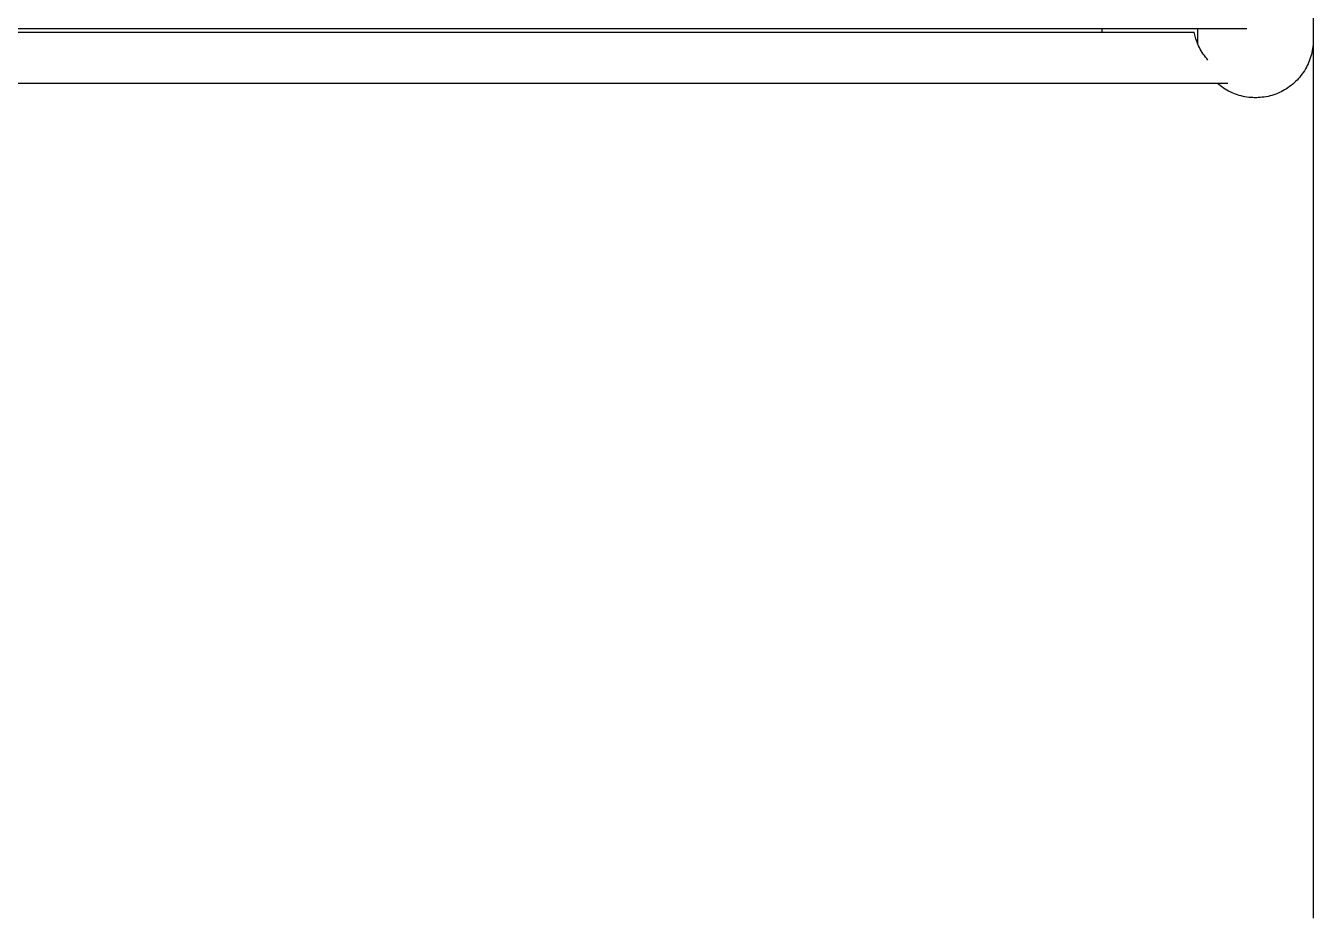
# Model space of a CAD drawing. Header units: millimetres. Extents: x -2163 to 4354, y -841 to 3711.
# Drawn here: x 5 to 543, y 2418 to 2792 of the extents above; entities that cross this region are included whole.
import ezdxf

# ---------------------------------------------------------------- set-up
doc = ezdxf.new("R2010")
doc.units = ezdxf.units.MM
doc.header["$MEASUREMENT"] = 0
doc.layers.add('Utwórz2D linie widoczne', color=7, linetype='Continuous', true_color=0x000000)

msp = doc.modelspace()

# ---------------------------------------------------------------- linework, layer by layer
at = {"layer": 'Utwórz2D linie widoczne'}
for p, q in [((542.68, 2810.29), (542.68, 2418.47)), ((514.97, 2790.33), (-1335.03, 2790.33)), ((-1310.75, 2788.96), (492.88, 2788.96)), ((454.38, 2790.33), (454.38, 2788.96)), ((493.6, 2786.27), (492.88, 2788.94)), ((494.38, 2784.13), (494.38, 2790.33)), ((493.85, 2785.51), (493.6, 2786.27)), ((494.13, 2784.77), (493.85, 2785.51)), ((494.42, 2784.03), (494.13, 2784.77)), ((494.4, 2784.73), (494.38, 2785.47)), ((494.44, 2783.98), (494.4, 2784.73)), ((494.75, 2783.3), (494.42, 2784.03)), ((495.09, 2782.59), (494.75, 2783.3)), ((495.46, 2781.88), (495.09, 2782.59)), ((542.41, 2782.16), (542.28, 2781.35)), ((542.52, 2782.99), (542.41, 2782.16)), ((542.6, 2783.81), (542.52, 2782.99)), ((542.65, 2784.64), (542.6, 2783.81)), ((542.68, 2785.47), (542.65, 2784.64)), ((495.86, 2781.19), (495.46, 2781.88)), ((496.27, 2780.51), (495.86, 2781.19)), ((496.71, 2779.85), (496.27, 2780.51)), ((497.17, 2779.2), (496.71, 2779.85)), ((497.65, 2778.57), (497.17, 2779.2)), ((498.16, 2777.95), (497.65, 2778.57)), ((498.68, 2777.35), (498.16, 2777.95)), ((541.17, 2777.35), (540.87, 2776.58)), ((541.45, 2778.14), (541.17, 2777.35)), ((541.7, 2778.93), (541.45, 2778.14)), ((541.92, 2779.73), (541.7, 2778.93)), ((542.11, 2780.53), (541.92, 2779.73)), ((542.28, 2781.35), (542.11, 2780.53)), ((538.05, 2771.52), (537.55, 2770.86)), ((538.53, 2772.2), (538.05, 2771.52)), ((538.98, 2772.9), (538.53, 2772.2)), ((539.41, 2773.61), (538.98, 2772.9)), ((539.81, 2774.33), (539.41, 2773.61)), ((540.19, 2775.07), (539.81, 2774.33)), ((540.55, 2775.82), (540.19, 2775.07)), ((540.87, 2776.58), (540.55, 2775.82)), ((506.92, 2767.58), (-1323.27, 2767.58)), ((503.23, 2767.06), (502.61, 2767.58)), ((503.86, 2766.56), (503.23, 2767.06)), ((504.51, 2766.08), (503.86, 2766.56)), ((505.18, 2765.62), (504.51, 2766.08)), ((532.8, 2766.26), (532.12, 2765.78)), ((533.46, 2766.76), (532.8, 2766.26)), ((534.1, 2767.28), (533.46, 2766.76)), ((534.73, 2767.83), (534.1, 2767.28)), ((535.33, 2768.4), (534.73, 2767.83)), ((535.92, 2768.98), (535.33, 2768.4)), ((536.48, 2769.59), (535.92, 2768.98)), ((537.03, 2770.22), (536.48, 2769.59)), ((537.55, 2770.86), (537.03, 2770.22)), ((505.87, 2765.18), (505.18, 2765.62)), ((506.56, 2764.77), (505.87, 2765.18)), ((507.27, 2764.38), (506.56, 2764.77)), ((508, 2764.01), (507.27, 2764.38)), ((508.73, 2763.67), (508, 2764.01)), ((509.48, 2763.35), (508.73, 2763.67)), ((510.24, 2763.06), (509.48, 2763.35)), ((511, 2762.8), (510.24, 2763.06)), ((511.78, 2762.56), (511, 2762.8)), ((512.56, 2762.34), (511.78, 2762.56)), ((513.35, 2762.16), (512.56, 2762.34)), ((514.14, 2761.99), (513.35, 2762.16)), ((514.94, 2761.86), (514.14, 2761.99)), ((515.75, 2761.75), (514.94, 2761.86)), ((516.55, 2761.67), (515.75, 2761.75)), ((517.36, 2761.62), (516.55, 2761.67)), ((517.95, 2761.6), (517.36, 2761.62)), ((518.53, 2761.59), (517.95, 2761.6)), ((519.11, 2761.6), (518.53, 2761.59)), ((519.69, 2761.62), (519.11, 2761.6)), ((520.52, 2761.68), (519.69, 2761.62)), ((521.35, 2761.76), (520.52, 2761.68)), ((522.17, 2761.87), (521.35, 2761.76)), ((522.99, 2762.01), (522.17, 2761.87)), ((523.8, 2762.17), (522.99, 2762.01)), ((524.61, 2762.37), (523.8, 2762.17)), ((525.4, 2762.59), (524.61, 2762.37)), ((526.2, 2762.84), (525.4, 2762.59)), ((526.98, 2763.12), (526.2, 2762.84)), ((527.75, 2763.42), (526.98, 2763.12)), ((528.51, 2763.75), (527.75, 2763.42)), ((529.26, 2764.11), (528.51, 2763.75)), ((530, 2764.49), (529.26, 2764.11)), ((530.72, 2764.9), (530, 2764.49)), ((531.43, 2765.33), (530.72, 2764.9)), ((532.12, 2765.78), (531.43, 2765.33))]:
    msp.add_line(p, q, dxfattribs=at)

doc.saveas('drawing.dxf')
